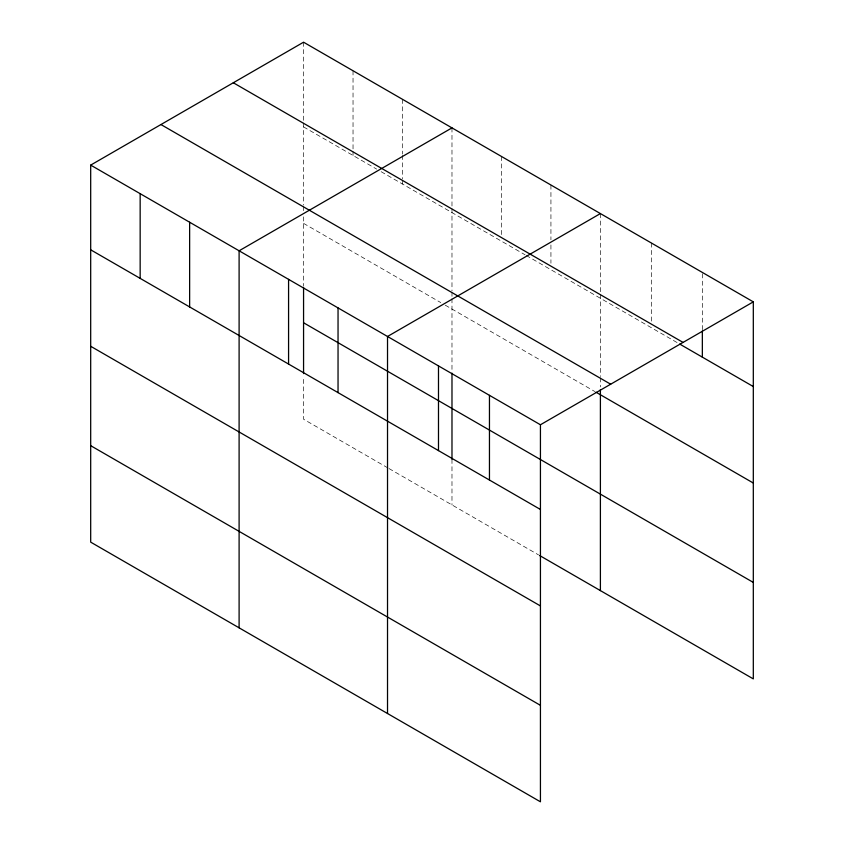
<?xml version="1.0" encoding="UTF-8"?>
<svg xmlns="http://www.w3.org/2000/svg" width="844" height="844" viewBox="0 0 844 844"><rect width="100%" height="100%" fill="white"/><g stroke="black" fill="none" stroke-linecap="round" stroke-linejoin="round"><path stroke-width="0.63" stroke-dasharray="4.22 3.17" d="M303.566 126.906L376.656 169.106M381.15 171.701L525.063 254.793M526.192 255.437L677.426 342.748M303.566 223.375L440.737 302.574M445.242 305.169L594.777 391.5M387.892 467.924L303.566 419.236L303.566 376.213M389.021 468.568L538.556 554.909M702.345 273.73L702.345 329.772M651.368 242.998L651.368 321.195M600.4 213.574L600.4 293.068M600.4 294.377L600.4 376.498M600.4 377.806L600.4 386.932M550.932 185.015L550.932 239.749M550.932 244.96L550.932 263.201M501.452 156.446L501.452 234.643M451.983 127.887L451.983 207.381M451.983 208.69L451.983 290.811M451.983 292.119L451.983 297.331M451.983 298.639L451.983 371.835M451.983 459.294L451.983 504.923M402.514 99.328L402.514 154.062M402.514 155.359L402.514 178.822M402.514 180.12L402.514 184.034M353.035 70.759L353.035 150.253M353.035 151.561L353.035 155.465M303.566 42.2L303.566 121.694M303.566 123.002L303.566 205.124M303.566 206.432L303.566 211.644M303.566 216.855L303.566 286.148"/><path stroke-width="1.27" d="M90.688 165.107L540.434 424.764L540.434 801.8L90.688 542.143L90.688 165.107L303.566 42.2L753.312 301.857L753.312 678.892L539.685 555.552M451.983 127.887L239.105 250.795L239.105 627.831M600.4 213.574L387.523 336.482L387.523 713.518M540.434 424.764L753.312 301.857M233.313 82.754L683.06 342.421M679.684 344.057L753.312 386.563M160.94 124.543L610.687 384.21M595.906 392.154L753.312 483.032M303.566 322.767L753.312 582.423M90.688 249.813L540.434 509.47M90.688 346.283L540.434 605.939M90.688 445.674L540.434 705.331M702.345 331.07L702.345 357.139M600.4 389.538L600.4 590.61M489.457 395.34L489.457 480.046M451.983 373.143L451.983 459.294M438.49 365.906L438.49 450.612M338.043 307.912L338.043 392.629M303.566 287.456L303.566 373.607M288.574 279.353L288.574 364.059M189.636 222.225L189.636 306.942M140.157 193.666L140.157 278.372"/></g></svg>
